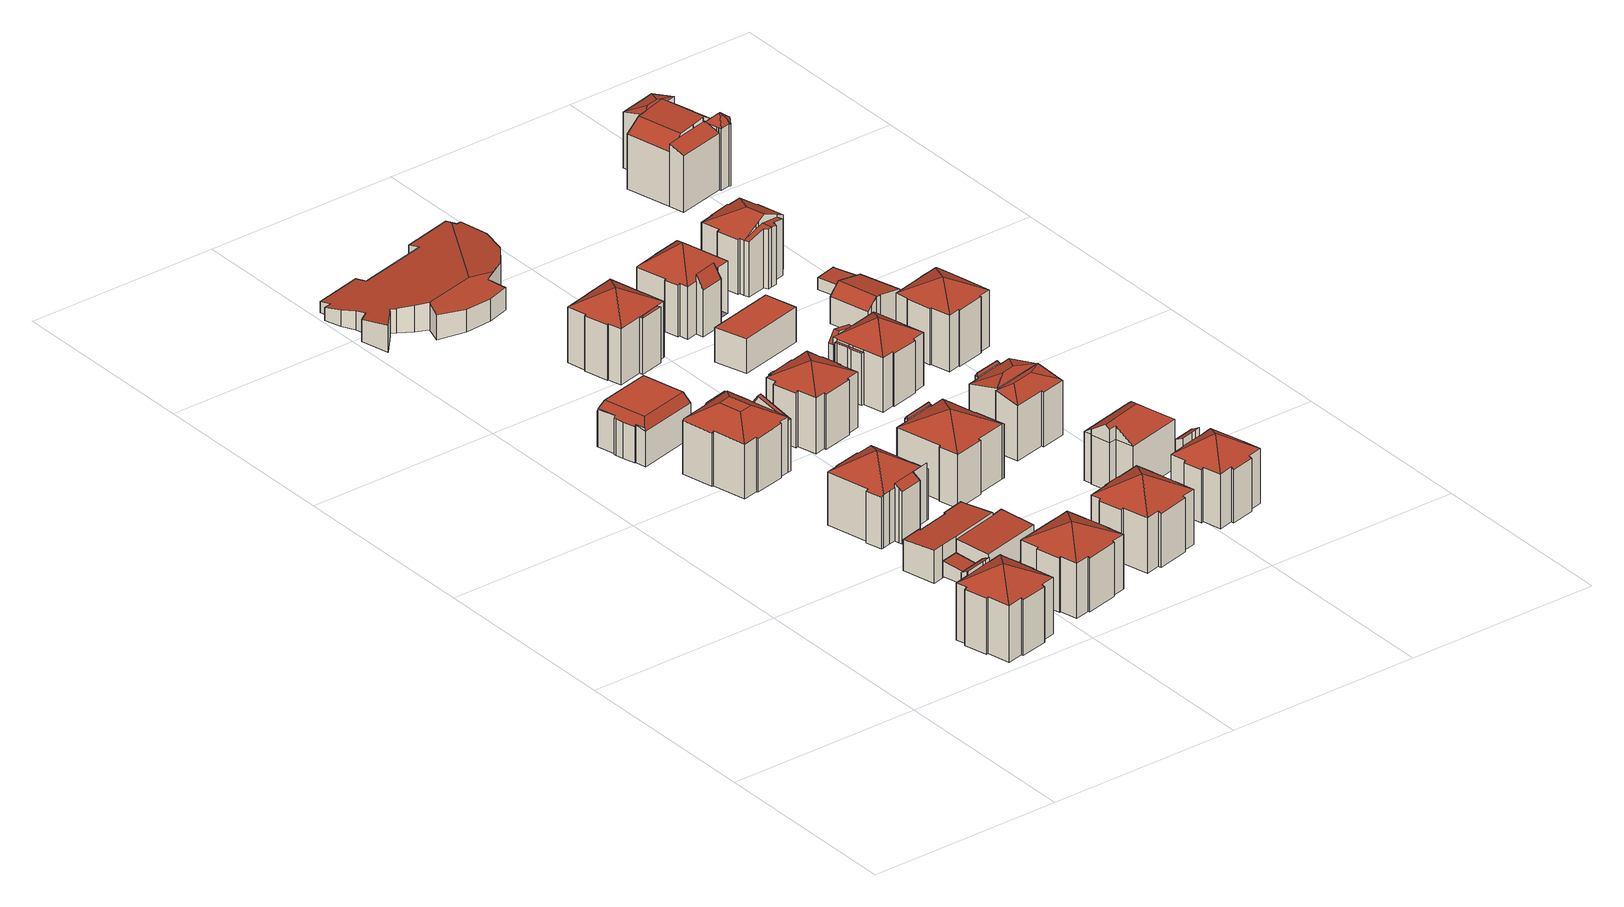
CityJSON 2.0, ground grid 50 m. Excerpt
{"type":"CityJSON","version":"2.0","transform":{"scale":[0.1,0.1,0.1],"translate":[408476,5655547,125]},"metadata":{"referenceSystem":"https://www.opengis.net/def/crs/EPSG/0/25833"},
"CityObjects":{
"building1":{"type":"Building","attributes":{"Gemeindeschluessel":14612000,"Geometrietyp2DReferenz":"3000","function":"31001_9998","roofType":"9999"},"children":["building1-1","building1-2"]},
"building1-1":{"type":"BuildingPart","attributes":{"Dachtyp_tdc":"tdcPolyFlatRoof","Dachneigung":28.83,"QualitaetDacherkennung":37,"Geometrietyp2DReferenz":"3000","measuredHeight":15.73,"roofType":"2100"},"parents":["building1"],"geometry":[{"type":"MultiSurface","lod":"2","boundaries":[[[0,1,2,3,4]],[[1,5,6,2]],[[5,7,8,6]],[[7,9,10,8]],[[9,11,12,13,10]],[[11,9,7,5,1,0]],[[3,2,6,8,10,13]]],"semantics":{"surfaces":[{"type":"WallSurface"},{"type":"RoofSurface"},{"type":"GroundSurface"}],"values":[0,0,0,0,0,1,2]}}]},
"building1-2":{"type":"BuildingPart","attributes":{"Dachtyp_tdc":"tdcTentRoof","Dachneigung":27.62,"QualitaetDacherkennung":57,"Geometrietyp2DReferenz":"3000","measuredHeight":18.68,"roofType":"3500"},"parents":["building1"],"geometry":[{"type":"MultiSurface","lod":"2","boundaries":[[[14,15,16,17]],[[15,18,19,16]],[[18,20,2,19]],[[20,4,3,2]],[[12,21,22,13]],[[21,23,24,22]],[[23,25,26,24]],[[25,27,28,26]],[[27,29,30,28]],[[29,31,32,30]],[[31,33,34,32]],[[33,35,36,34]],[[35,37,38,36]],[[37,39,40,38]],[[39,41,42,40]],[[41,43,44,42]],[[43,45,46,44]],[[45,47,48,46]],[[47,49,50,48]],[[49,51,52,50]],[[51,53,54,52]],[[53,55,56,54]],[[55,14,17,56]],[[31,29,27,25,23,21,12,4,20,18,57]],[[41,39,37,35,33,31,57]],[[51,49,47,45,43,41,57]],[[18,15,14,55,53,51,57]],[[17,16,19,2,3,13,22,24,26,28,30,32,34,36,38,40,42,44,46,48,50,52,54,56]]],"semantics":{"surfaces":[{"type":"WallSurface"},{"type":"RoofSurface"},{"type":"GroundSurface"}],"values":[0,0,0,0,0,0,0,0,0,0,0,0,0,0,0,0,0,0,0,0,0,0,0,1,1,1,1,2]}}]},
"building2":{"type":"Building","attributes":{"Dachtyp_tdc":"tdcPolyFlatRoof","Gemeindeschluessel":14612000,"Dachneigung":6.38,"QualitaetDacherkennung":54,"Geometrietyp2DReferenz":"3000","measuredHeight":4.04,"function":"31001_9998","roofType":"2100"},"geometry":[{"type":"Solid","lod":"2","boundaries":[[[[58,59,60,61]],[[59,62,63,60]],[[62,64,65,63]],[[64,66,67,65]],[[66,58,61,67]],[[66,64,62,59,58]],[[61,60,63,65,67]]]],"semantics":{"surfaces":[{"type":"WallSurface"},{"type":"RoofSurface"},{"type":"GroundSurface"}],"values":[[0,0,0,0,0,1,2]]}}]},
"building3":{"type":"Building","attributes":{"Dachtyp_tdc":"tdcPolyFlatRoof","Gemeindeschluessel":14612000,"Dachneigung":3.67,"QualitaetDacherkennung":71,"Geometrietyp2DReferenz":"3000","measuredHeight":8.55,"function":"31001_9998","roofType":"2100"},"geometry":[{"type":"Solid","lod":"2","boundaries":[[[[68,69,70,71]],[[69,72,73,70]],[[72,74,75,73]],[[74,76,77,75]],[[76,78,79,77]],[[78,80,81,79]],[[80,82,83,81]],[[82,84,85,83]],[[84,86,87,85]],[[86,88,89,87]],[[88,68,71,89]],[[88,86,84,82,80,78,76,74,72,69,68]],[[71,70,73,75,77,79,81,83,85,87,89]]]],"semantics":{"surfaces":[{"type":"WallSurface"},{"type":"RoofSurface"},{"type":"GroundSurface"}],"values":[[0,0,0,0,0,0,0,0,0,0,0,1,2]]}}]},
"building4":{"type":"Building","attributes":{"Dachtyp_tdc":"tdcFreeFormRoof","Gemeindeschluessel":14612000,"Dachneigung":0.025,"QualitaetDacherkennung":85,"Geometrietyp2DReferenz":"3000","measuredHeight":11.89,"function":"31001_9998","roofType":"5000"},"geometry":[{"type":"Solid","lod":"2","boundaries":[[[[90,91,92,93]],[[94,95,96]],[[97,98,99]],[[100,101,102,103,104,105,106,107,108,109,110]],[[111,98,106,105]],[[98,97,107,106]],[[97,112,108,107]],[[112,113,109,108]],[[113,114,110,109]],[[114,115,100,110]],[[91,111,116,92]],[[111,91,90,99,98]],[[113,112,97,99,90,93,96,95,115,114]],[[93,92,116,117,94,96]],[[115,95,101,100]],[[95,94,102,101]],[[94,117,103,102]],[[117,116,104,103]],[[116,111,105,104]]]],"semantics":{"surfaces":[{"type":"RoofSurface"},{"type":"WallSurface"},{"type":"GroundSurface"}],"values":[[0,1,1,2,1,1,1,1,1,1,0,0,0,0,1,1,1,1,1]]}}]},
"building5":{"type":"Building","attributes":{"Dachtyp_tdc":"tdcTentRoof","Gemeindeschluessel":14612000,"Dachneigung":27.23,"QualitaetDacherkennung":62,"Geometrietyp2DReferenz":"3000","measuredHeight":18.1,"function":"31001_9998","roofType":"3500"},"geometry":[{"type":"Solid","lod":"2","boundaries":[[[[118,119,120,121]],[[119,122,123,120]],[[122,124,125,123]],[[124,126,127,125]],[[126,128,129,127]],[[128,130,131,129]],[[130,132,133,131]],[[132,134,135,133]],[[134,136,137,135]],[[136,138,139,137]],[[138,140,141,139]],[[140,142,143,141]],[[142,144,145,143]],[[144,146,147,145]],[[146,148,149,147]],[[148,150,151,149]],[[150,152,153,151]],[[152,154,155,153]],[[154,118,121,155]],[[130,128,126,124,122,119,156]],[[140,138,136,134,132,130,156]],[[150,148,146,144,142,140,156]],[[119,118,154,152,150,156]],[[121,120,123,125,127,129,131,133,135,137,139,141,143,145,147,149,151,153,155]]]],"semantics":{"surfaces":[{"type":"WallSurface"},{"type":"RoofSurface"},{"type":"GroundSurface"}],"values":[[0,0,0,0,0,0,0,0,0,0,0,0,0,0,0,0,0,0,0,1,1,1,1,2]]}}]},
"building6":{"type":"Building","attributes":{"Gemeindeschluessel":14612000,"Geometrietyp2DReferenz":"3000","function":"31001_9998","roofType":"9999"},"children":["building6-1","building6-2"]},
"building6-1":{"type":"BuildingPart","attributes":{"Dachtyp_tdc":"tdcPolyFlatRoof","Dachneigung":33.89,"QualitaetDacherkennung":26,"Geometrietyp2DReferenz":"3000","measuredHeight":14.76,"roofType":"2100"},"parents":["building6"],"geometry":[{"type":"MultiSurface","lod":"2","boundaries":[[[157,158,159]],[[157,160,161,158]],[[160,162,163,161]],[[162,164,165,163]],[[164,166,167,165]],[[166,168,169,170,167]],[[168,166,164,162,160,157]],[[158,161,163,165,167,170]]],"semantics":{"surfaces":[{"type":"WallSurface"},{"type":"RoofSurface"},{"type":"GroundSurface"}],"values":[0,0,0,0,0,0,1,2]}}]},
"building6-2":{"type":"BuildingPart","attributes":{"Dachtyp_tdc":"tdcTentRoof","Dachneigung":33.03,"QualitaetDacherkennung":63,"Geometrietyp2DReferenz":"3000","measuredHeight":18.59,"roofType":"3500"},"parents":["building6"],"geometry":[{"type":"MultiSurface","lod":"2","boundaries":[[[171,172,173,174,175,176]],[[177,178,179,180,181,171,176]],[[182,183,184,185,186,187,158,170,188,189,190,191,192,193,194,195]],[[179,178,183,182]],[[178,177,184,183]],[[177,196,185,184]],[[196,197,186,185]],[[197,198,187,186]],[[198,159,158,187]],[[169,199,170]],[[199,200,188,170]],[[200,175,189,188]],[[175,174,190,189]],[[174,173,191,190]],[[173,172,192,191]],[[172,171,193,192]],[[171,181,194,193]],[[181,180,195,194]],[[180,179,182,195]],[[159,198,197,196,177,176]],[[175,200,199,169,159,176]]],"semantics":{"surfaces":[{"type":"RoofSurface"},{"type":"GroundSurface"},{"type":"WallSurface"}],"values":[0,0,1,2,2,2,2,2,2,2,2,2,2,2,2,2,2,2,2,0,0]}}]},
"building7":{"type":"Building","attributes":{"Gemeindeschluessel":14612000,"Geometrietyp2DReferenz":"3000","function":"31001_9998","roofType":"9999"},"children":["building7-1","building7-2","building7-3"]},
"building7-1":{"type":"BuildingPart","attributes":{"Dachtyp_tdc":"tdcFreeFormRoof","Dachneigung":72.64,"QualitaetDacherkennung":22,"Geometrietyp2DReferenz":"3000","measuredHeight":14.33,"roofType":"5000"},"parents":["building7"],"geometry":[{"type":"MultiSurface","lod":"2","boundaries":[[[201,202,203,204]],[[202,205,206,203]],[[205,207,208,206]],[[207,209,210,208]],[[209,211,212,210]],[[213,201,204,214]],[[215,211,209]],[[216,215,209,207,205,202,201]],[[216,201,213]],[[215,216,213,211]],[[204,203,206,208,210,212,214]]],"semantics":{"surfaces":[{"type":"WallSurface"},{"type":"RoofSurface"},{"type":"GroundSurface"}],"values":[0,0,0,0,0,0,1,1,1,1,2]}}]},
"building7-2":{"type":"BuildingPart","attributes":{"Dachtyp_tdc":"tdcCutTentRoof","Dachneigung":34.86,"QualitaetDacherkennung":60,"Geometrietyp2DReferenz":"3000","measuredHeight":17.7,"roofType":"9999"},"parents":["building7"],"geometry":[{"type":"MultiSurface","lod":"2","boundaries":[[[217,218,219,220,221,222,223]],[[224,225,226,227,228,217,223,229]],[[230,231,232,233,224,229,234]],[[221,235,230,234,222]],[[234,229,223,222]],[[236,237,238,239,240,241,242,243,244,245,246,214,212]],[[217,228,238,237,247]],[[228,227,239,238]],[[227,226,240,239]],[[226,225,241,240]],[[225,224,242,241]],[[224,233,243,242]],[[233,232,244,243]],[[232,231,245,244]],[[231,230,246,245]],[[230,235,213,214,246]],[[221,220,248,236,212,211]]],"semantics":{"surfaces":[{"type":"RoofSurface"},{"type":"GroundSurface"},{"type":"WallSurface"}],"values":[0,0,0,0,0,1,2,2,2,2,2,2,2,2,2,2,2]}}]},
"building7-3":{"type":"BuildingPart","attributes":{"Dachtyp_tdc":"tdcGableRoof","Dachneigung":20.6,"QualitaetDacherkennung":12,"Geometrietyp2DReferenz":"3000","measuredHeight":16.4,"roofType":"3100"},"parents":["building7"],"geometry":[{"type":"MultiSurface","lod":"2","boundaries":[[[248,249,250,236]],[[249,251,252,250]],[[251,247,237,252]],[[251,249,253]],[[249,248,219,254,253]],[[247,251,253,254,218]],[[236,250,252,237]]],"semantics":{"surfaces":[{"type":"WallSurface"},{"type":"RoofSurface"},{"type":"GroundSurface"}],"values":[0,0,0,0,1,1,2]}}]},
"building8":{"type":"Building","attributes":{"Dachtyp_tdc":"tdcPolyFlatRoof","Gemeindeschluessel":14612000,"Dachneigung":3.41,"QualitaetDacherkennung":75,"Geometrietyp2DReferenz":"3000","measuredHeight":7.52,"function":"31001_9998","roofType":"2100"},"geometry":[{"type":"Solid","lod":"2","boundaries":[[[[255,256,63,65]],[[256,257,258,63]],[[257,259,260,258]],[[259,261,262,260]],[[261,255,65,262]],[[261,259,257,256,255]],[[65,63,258,260,262]]]],"semantics":{"surfaces":[{"type":"WallSurface"},{"type":"RoofSurface"},{"type":"GroundSurface"}],"values":[[0,0,0,0,0,1,2]]}}]},
"building9":{"type":"Building","attributes":{"Dachtyp_tdc":"tdcPolyFlatRoof","Gemeindeschluessel":14612000,"Dachneigung":2.6,"QualitaetDacherkennung":62,"Geometrietyp2DReferenz":"3000","measuredHeight":2.69,"function":"31001_9998","roofType":"2100"},"geometry":[{"type":"Solid","lod":"2","boundaries":[[[[263,264,265,266]],[[264,267,268,265]],[[267,269,270,268]],[[269,271,272,270]],[[271,273,274,272]],[[273,275,276,274]],[[275,263,266,276]],[[275,273,271,269,267,264,263]],[[266,265,268,270,272,274,276]]]],"semantics":{"surfaces":[{"type":"WallSurface"},{"type":"RoofSurface"},{"type":"GroundSurface"}],"values":[[0,0,0,0,0,0,0,1,2]]}}]},
"building10":{"type":"Building","attributes":{"Dachtyp_tdc":"tdcFreeFormRoof","Gemeindeschluessel":14612000,"Dachneigung":10.34,"QualitaetDacherkennung":23,"Geometrietyp2DReferenz":"3000","measuredHeight":7.17,"function":"31001_9998","roofType":"5000"},"geometry":[{"type":"Solid","lod":"2","boundaries":[[[[277,278,279,280]],[[278,281,282,279]],[[281,283,284,282]],[[283,285,286,284]],[[285,287,288,286]],[[287,289,290,288]],[[289,291,292,290]],[[291,293,294,292]],[[293,295,296,294]],[[295,297,298,296]],[[297,299,300,298]],[[299,301,302,300]],[[301,303,304,302]],[[303,305,306,304]],[[305,307,308,306]],[[307,309,310,308]],[[309,311,310]],[[311,312,313,310]],[[312,314,315,313]],[[314,316,317,315]],[[316,318,319,317]],[[318,320,321,319]],[[320,322,323,321]],[[322,324,325,323]],[[324,326,327,325]],[[326,328,329,327]],[[328,330,331,329]],[[330,332,333,331]],[[332,334,335,333]],[[334,277,280,335]],[[289,287,285,336,337,338,293,291]],[[324,322,320,318,316,314,312,311,309,307,305,339,337,336,283,281,278,277,334,332,330,328,326]],[[337,339,303,301,299,297,295,338]],[[285,283,336]],[[305,303,339]],[[295,293,338]],[[280,279,282,284,286,288,290,292,294,296,298,300,302,304,306,308,310,313,315,317,319,321,323,325,327,329,331,333,335]]]],"semantics":{"surfaces":[{"type":"WallSurface"},{"type":"RoofSurface"},{"type":"GroundSurface"}],"values":[[0,0,0,0,0,0,0,0,0,0,0,0,0,0,0,0,0,0,0,0,0,0,0,0,0,0,0,0,0,0,1,1,1,0,0,0,2]]}}]},
"building11":{"type":"Building","attributes":{"Dachtyp_tdc":"tdcTentRoof","Gemeindeschluessel":14612000,"Dachneigung":27.89,"QualitaetDacherkennung":58,"Geometrietyp2DReferenz":"3000","measuredHeight":18.05,"function":"31001_9998","roofType":"3500"},"geometry":[{"type":"Solid","lod":"2","boundaries":[[[[340,341,342,343]],[[341,344,345,342]],[[344,346,347,345]],[[346,348,349,347]],[[348,350,351,349]],[[350,352,353,351]],[[352,354,355,353]],[[354,356,357,355]],[[356,358,359,357]],[[358,360,361,359]],[[360,362,363,361]],[[362,364,365,363]],[[364,366,367,365]],[[366,368,369,367]],[[368,370,371,369]],[[370,372,373,371]],[[372,374,375,373]],[[374,376,377,375]],[[376,378,379,377]],[[378,380,381,379]],[[380,382,383,381]],[[382,384,385,383]],[[384,386,387,385]],[[386,340,343,387]],[[362,360,358,356,354,352,388]],[[372,370,368,366,364,362,388]],[[382,380,378,376,374,372,388]],[[352,350,348,346,344,341,340,386,384,382,388]],[[343,342,345,347,349,351,353,355,357,359,361,363,365,367,369,371,373,375,377,379,381,383,385,387]]]],"semantics":{"surfaces":[{"type":"WallSurface"},{"type":"RoofSurface"},{"type":"GroundSurface"}],"values":[[0,0,0,0,0,0,0,0,0,0,0,0,0,0,0,0,0,0,0,0,0,0,0,0,1,1,1,1,2]]}}]},
"building12":{"type":"Building","attributes":{"Gemeindeschluessel":14612000,"Geometrietyp2DReferenz":"3000","function":"31001_9998","roofType":"9999"},"children":["building12-1","building12-2"]},
"building12-1":{"type":"BuildingPart","attributes":{"Dachtyp_tdc":"tdcFreeFormRoof","Dachneigung":33.18,"QualitaetDacherkennung":27,"Geometrietyp2DReferenz":"3000","measuredHeight":14.61,"roofType":"5000"},"parents":["building12"],"geometry":[{"type":"MultiSurface","lod":"2","boundaries":[[[389,390,391,392]],[[390,393,394,391]],[[393,395,396,394]],[[397,395,393]],[[398,397,393,390]],[[398,390,389]],[[397,398,389,395]],[[391,394,396,392]]],"semantics":{"surfaces":[{"type":"WallSurface"},{"type":"RoofSurface"},{"type":"GroundSurface"}],"values":[0,0,0,1,1,1,1,2]}}]},
"building12-2":{"type":"BuildingPart","attributes":{"Dachtyp_tdc":"tdcTentRoof","Dachneigung":29.7,"QualitaetDacherkennung":69,"Geometrietyp2DReferenz":"3000","measuredHeight":18.61,"roofType":"3500"},"parents":["building12"],"geometry":[{"type":"MultiSurface","lod":"2","boundaries":[[[395,399,400,396]],[[399,401,402,400]],[[401,403,404,402]],[[403,405,406,404]],[[405,407,408,406]],[[407,409,410,408]],[[409,411,412,410]],[[411,413,414,412]],[[413,415,416,414]],[[415,417,418,416]],[[417,419,420,418]],[[419,421,422,420]],[[421,423,424,422]],[[423,425,426,424]],[[425,427,392,426]],[[427,389,392]],[[409,407,405,403,401,399,428]],[[417,415,413,411,409,428]],[[425,423,421,419,417,428]],[[399,395,427,425,428]],[[396,400,402,404,406,408,410,412,414,416,418,420,422,424,426,392]]],"semantics":{"surfaces":[{"type":"WallSurface"},{"type":"RoofSurface"},{"type":"GroundSurface"}],"values":[0,0,0,0,0,0,0,0,0,0,0,0,0,0,0,0,1,1,1,1,2]}}]},
"building13":{"type":"Building","attributes":{"Gemeindeschluessel":14612000,"Geometrietyp2DReferenz":"3000","function":"31001_9998","roofType":"9999"},"children":["building13-1","building13-2"]},
"building13-1":{"type":"BuildingPart","attributes":{"Dachtyp_tdc":"tdcTentRoof","Dachneigung":29.15,"QualitaetDacherkennung":46,"Geometrietyp2DReferenz":"3000","measuredHeight":18.45,"roofType":"3500"},"parents":["building13"],"geometry":[{"type":"MultiSurface","lod":"2","boundaries":[[[429,430,431,432]],[[433,434,435,436]],[[434,437,438,435]],[[437,439,440,438]],[[439,441,442,440]],[[441,443,444,442]],[[443,445,446,444]],[[445,447,448,446]],[[447,449,450,448]],[[449,451,452,450]],[[451,453,454,452]],[[453,455,456,454]],[[455,457,458,456]],[[457,429,432,458]],[[437,434,433,459,430,429,460]],[[445,443,441,439,437,460]],[[453,451,449,447,445,460]],[[429,457,455,453,460]],[[432,431,461,436,435,438,440,442,444,446,448,450,452,454,456,458]]],"semantics":{"surfaces":[{"type":"WallSurface"},{"type":"RoofSurface"},{"type":"GroundSurface"}],"values":[0,0,0,0,0,0,0,0,0,0,0,0,0,0,1,1,1,1,2]}}]},
"building13-2":{"type":"BuildingPart","attributes":{"Dachtyp_tdc":"tdcFreeFormRoof","Dachneigung":63.32,"QualitaetDacherkennung":6,"Geometrietyp2DReferenz":"3000","measuredHeight":15.11,"roofType":"5000"},"parents":["building13"],"geometry":[{"type":"MultiSurface","lod":"2","boundaries":[[[462,463,464,465]],[[463,466,436,464]],[[466,467,459,461,436]],[[468,469,431,430]],[[469,462,465,431]],[[467,466,463,470]],[[463,462,471,470]],[[462,469,471]],[[469,468,467,470,471]],[[465,464,436,461,431]]],"semantics":{"surfaces":[{"type":"WallSurface"},{"type":"RoofSurface"},{"type":"GroundSurface"}],"values":[0,0,0,0,0,1,1,1,1,2]}}]},
"building14":{"type":"Building","attributes":{"Dachtyp_tdc":"tdcTentRoof","Gemeindeschluessel":14612000,"Dachneigung":30.28,"QualitaetDacherkennung":48,"Geometrietyp2DReferenz":"3000","measuredHeight":18.81,"function":"31001_9998","roofType":"3500"},"geometry":[{"type":"Solid","lod":"2","boundaries":[[[[472,473,474,475]],[[473,476,477,474]],[[476,478,479,477]],[[480,481,482,483,484,485,486]],[[476,473,472,487,488,480,486]],[[475,474,477,479,489,490,491,492,493,494,495,496,497,498,499,500,501,502,503,504]],[[478,505,489,479]],[[505,506,490,489]],[[506,507,491,490]],[[507,508,492,491]],[[508,509,493,492]],[[509,510,494,493]],[[510,511,495,494]],[[511,512,496,495]],[[512,485,497,496]],[[485,484,498,497]],[[484,483,499,498]],[[483,482,500,499]],[[482,481,501,500]],[[481,480,502,501]],[[480,488,503,502]],[[488,487,504,503]],[[487,472,475,504]],[[508,507,506,505,478,476,486]],[[485,512,511,510,509,508,486]]]],"semantics":{"surfaces":[{"type":"WallSurface"},{"type":"RoofSurface"},{"type":"GroundSurface"}],"values":[[0,0,0,1,1,2,0,0,0,0,0,0,0,0,0,0,0,0,0,0,0,0,0,1,1]]}}]},
"building15":{"type":"Building","attributes":{"Dachtyp_tdc":"tdcPolyFlatRoof","Gemeindeschluessel":14612000,"Dachneigung":0,"QualitaetDacherkennung":73,"Geometrietyp2DReferenz":"3000","measuredHeight":8.92,"function":"31001_9998","roofType":"1000"},"geometry":[{"type":"Solid","lod":"2","boundaries":[[[[513,514,515,516]],[[514,517,518,515]],[[517,519,520,518]],[[519,513,516,520]],[[519,517,514,513]],[[516,515,518,520]]]],"semantics":{"surfaces":[{"type":"WallSurface"},{"type":"RoofSurface"},{"type":"GroundSurface"}],"values":[[0,0,0,0,1,2]]}}]},
"building16":{"type":"Building","attributes":{"Gemeindeschluessel":14612000,"Geometrietyp2DReferenz":"3000","function":"31001_9998","roofType":"9999"},"children":["building16-1","building16-2","building16-3"]},
"building16-1":{"type":"BuildingPart","attributes":{"Dachtyp_tdc":"tdcGableRoof","Dachneigung":13.14,"QualitaetDacherkennung":20,"Geometrietyp2DReferenz":"3000","measuredHeight":14.68,"roofType":"3100"},"parents":["building16"],"geometry":[{"type":"MultiSurface","lod":"2","boundaries":[[[521,522,523,524]],[[522,525,526,523]],[[525,527,528,526]],[[529,530,531,532,533]],[[531,530,522,521,534]],[[522,530,529,525]],[[525,529,533,527]],[[528,524,523,526]]],"semantics":{"surfaces":[{"type":"WallSurface"},{"type":"RoofSurface"},{"type":"GroundSurface"}],"values":[0,0,0,1,1,0,0,2]}}]},
"building16-2":{"type":"BuildingPart","attributes":{"Dachtyp_tdc":"tdcTentRoof","Dachneigung":32.82,"QualitaetDacherkennung":53,"Geometrietyp2DReferenz":"3000","measuredHeight":18.45,"roofType":"3500"},"parents":["building16"],"geometry":[{"type":"MultiSurface","lod":"2","boundaries":[[[535,536,537,538]],[[536,539,540,537]],[[539,541,542,540]],[[541,543,544,542]],[[543,545,546,544]],[[545,547,548,546]],[[547,549,550,548]],[[549,551,552,550]],[[551,553,554,552]],[[553,555,556,554]],[[555,557,556]],[[558,559,560,561]],[[559,562,524,560]],[[562,563,521,524]],[[564,535,538,528,527,533]],[[543,541,539,536,535,565]],[[553,551,549,547,545,543,565]],[[562,559,558,555,553,565]],[[535,564,532,534,563,562,565]],[[538,537,540,542,544,546,548,550,552,554,556,560,524,528]]],"semantics":{"surfaces":[{"type":"WallSurface"},{"type":"RoofSurface"},{"type":"GroundSurface"}],"values":[0,0,0,0,0,0,0,0,0,0,0,0,0,0,0,1,1,1,1,2]}}]},
"building16-3":{"type":"BuildingPart","attributes":{"Dachtyp_tdc":"tdcPolyFlatRoof","Dachneigung":0,"QualitaetDacherkennung":0,"Geometrietyp2DReferenz":"3000","measuredHeight":13.35,"roofType":"9999"},"parents":["building16"],"geometry":[{"type":"MultiSurface","lod":"2","boundaries":[[[566,567,568,569,570,557,561]],[[557,570,571,556]],[[570,569,572,571]],[[569,568,573,572]],[[568,567,574,573]],[[567,566,575,574]],[[566,561,560,575]],[[560,556,571,572,573,574,575]],[[556,560,561,557]]],"semantics":{"surfaces":[{"type":"RoofSurface"},{"type":"WallSurface"},{"type":"GroundSurface"},{"type":"ClosureSurface","isClosure":"1","QuelleClosure":"LoD1Solid"}],"values":[0,1,1,1,1,1,1,2,3]}}]},
"building17":{"type":"Building","attributes":{"Gemeindeschluessel":14612000,"Geometrietyp2DReferenz":"3000","function":"31001_9998","roofType":"9999"},"children":["building17-1","building17-2"]},
"building17-1":{"type":"BuildingPart","attributes":{"Dachtyp_tdc":"tdcTentRoof","Dachneigung":37.91,"QualitaetDacherkennung":56,"Geometrietyp2DReferenz":"3000","measuredHeight":18.98,"roofType":"3500"},"parents":["building17"],"geometry":[{"type":"MultiSurface","lod":"2","boundaries":[[[576,577,578,579]],[[577,580,581,578]],[[582,583,584,585]],[[583,586,587,584]],[[586,588,589,587]],[[588,590,591,589]],[[590,592,593,591]],[[592,594,595,593]],[[594,596,597,595]],[[596,598,599,597]],[[598,600,601,599]],[[600,602,603,601]],[[602,604,605,603]],[[604,606,607,605]],[[606,608,609,607]],[[608,576,579,609]],[[583,582,610,580,611]],[[596,594,592,590,588,586,583,611]],[[604,602,600,598,596,611]],[[580,577,576,608,606,604,611]],[[579,578,581,612,585,584,587,589,591,593,595,597,599,601,603,605,607,609]]],"semantics":{"surfaces":[{"type":"WallSurface"},{"type":"RoofSurface"},{"type":"GroundSurface"}],"values":[0,0,0,0,0,0,0,0,0,0,0,0,0,0,0,0,1,1,1,1,2]}}]},
"building17-2":{"type":"BuildingPart","attributes":{"Dachtyp_tdc":"tdcPolyFlatRoof","Dachneigung":59.5,"QualitaetDacherkennung":37,"Geometrietyp2DReferenz":"3000","measuredHeight":15.32,"roofType":"2100"},"parents":["building17"],"geometry":[{"type":"MultiSurface","lod":"2","boundaries":[[[613,612,610]],[[613,614,615,612]],[[614,616,617,615]],[[616,618,582,585,617]],[[618,616,614,613]],[[612,615,617,585]]],"semantics":{"surfaces":[{"type":"WallSurface"},{"type":"RoofSurface"},{"type":"GroundSurface"}],"values":[0,0,0,0,1,2]}}]},
"building18":{"type":"Building","attributes":{"Gemeindeschluessel":14612000,"Geometrietyp2DReferenz":"3000","function":"31001_9998","roofType":"9999"},"children":["building18-1","building18-2"]},
"building18-1":{"type":"BuildingPart","attributes":{"Dachtyp_tdc":"tdcTentRoof","Dachneigung":33.62,"QualitaetDacherkennung":58,"Geometrietyp2DReferenz":"3000","measuredHeight":18.6,"roofType":"3500"},"parents":["building18"],"geometry":[{"type":"MultiSurface","lod":"2","boundaries":[[[619,620,621,622]],[[620,623,624,621]],[[623,625,626,624]],[[625,627,628,626]],[[627,629,630,628]],[[629,631,632,630]],[[631,633,634,632]],[[633,635,636,634]],[[637,638,639,640]],[[638,641,642,639]],[[641,643,644,642]],[[643,645,646,644]],[[645,647,648,646]],[[647,649,650,648]],[[649,651,652,650]],[[651,653,654,652]],[[653,655,656,654]],[[655,657,658,656]],[[657,659,660,658]],[[637,635,633,631,629,627,661]],[[647,645,643,641,638,637,661]],[[657,655,653,651,649,647,661]],[[627,625,623,620,619,662,659,657,661]],[[622,621,624,626,628,630,632,634,636,640,639,642,644,646,648,650,652,654,656,658,660]],[[635,637,640,636]]],"semantics":{"surfaces":[{"type":"WallSurface"},{"type":"RoofSurface"},{"type":"GroundSurface"}],"values":[0,0,0,0,0,0,0,0,0,0,0,0,0,0,0,0,0,0,0,1,1,1,1,2,0]}}]},
"building18-2":{"type":"BuildingPart","attributes":{"Dachtyp_tdc":"tdcPolyFlatRoof","Dachneigung":27.56,"QualitaetDacherkennung":41,"Geometrietyp2DReferenz":"3000","measuredHeight":16.14,"roofType":"2100"},"parents":["building18"],"geometry":[{"type":"MultiSurface","lod":"2","boundaries":[[[663,664,665,660,659]],[[664,666,667,665]],[[666,668,669,667]],[[668,670,619,622,669]],[[670,668,666,664,663]],[[660,665,667,669,622]]],"semantics":{"surfaces":[{"type":"WallSurface"},{"type":"RoofSurface"},{"type":"GroundSurface"}],"values":[0,0,0,0,1,2]}}]},
"building19":{"type":"Building","attributes":{"Gemeindeschluessel":14612000,"Geometrietyp2DReferenz":"3000","function":"31001_9998","roofType":"9999"},"children":["building19-1","building19-2","building19-3"]},
"building19-1":{"type":"BuildingPart","attributes":{"Dachtyp_tdc":"tdcHipRoof","Dachneigung":24.64,"QualitaetDacherkennung":29,"Geometrietyp2DReferenz":"3000","measuredHeight":16.61,"roofType":"3200"},"parents":["building19"],"geometry":[{"type":"MultiSurface","lod":"2","boundaries":[[[671,672,673,674]],[[672,675,676,677,673]],[[678,679,680,681,682]],[[679,683,684,680]],[[683,685,686,684]],[[675,672,687]],[[679,678,688]],[[672,671,685,683,679,688,687]],[[678,675,687,688]],[[674,673,677,681,680,684,686]]],"semantics":{"surfaces":[{"type":"WallSurface"},{"type":"RoofSurface"},{"type":"GroundSurface"}],"values":[0,0,0,0,0,1,1,1,1,2]}}]},
"building19-2":{"type":"BuildingPart","attributes":{"Dachtyp_tdc":"tdcFreeFormRoof","Dachneigung":58.03,"QualitaetDacherkennung":9,"Geometrietyp2DReferenz":"3000","measuredHeight":15.37,"roofType":"5000"},"parents":["building19"],"geometry":[{"type":"MultiSurface","lod":"2","boundaries":[[[689,690,691,692]],[[690,693,674,691]],[[693,671,674]],[[694,689,692,686,685]],[[695,693,690]],[[696,695,690,689]],[[696,689,694]],[[695,696,694,693]],[[692,691,674,686]]],"semantics":{"surfaces":[{"type":"WallSurface"},{"type":"RoofSurface"},{"type":"GroundSurface"}],"values":[0,0,0,0,1,1,1,1,2]}}]},
"building19-3":{"type":"BuildingPart","attributes":{"Dachtyp_tdc":"tdcHipRoof","Dachneigung":24.84,"QualitaetDacherkennung":41,"Geometrietyp2DReferenz":"3000","measuredHeight":16.22,"roofType":"3200"},"parents":["building19"],"geometry":[{"type":"MultiSurface","lod":"2","boundaries":[[[697,698,699,700]],[[698,701,702,699]],[[701,703,704,702]],[[703,705,706,704]],[[705,707,708,706]],[[707,682,681,708]],[[709,697,700,710]],[[707,705,711]],[[697,709,712]],[[705,703,701,698,697,712,711]],[[709,676,682,707,711,712]],[[700,699,702,704,706,708,681,677,710]]],"semantics":{"surfaces":[{"type":"WallSurface"},{"type":"RoofSurface"},{"type":"GroundSurface"}],"values":[0,0,0,0,0,0,0,1,1,1,1,2]}}]},
"building20":{"type":"Building","attributes":{"Dachtyp_tdc":"tdcFreeFormRoof","Gemeindeschluessel":14612000,"Dachneigung":34.77,"QualitaetDacherkennung":40,"Geometrietyp2DReferenz":"3000","measuredHeight":16.81,"function":"31001_9998","roofType":"5000"},"geometry":[{"type":"Solid","lod":"2","boundaries":[[[[713,714,715,716]],[[714,717,718,715]],[[717,719,720,718]],[[719,721,722,720]],[[721,723,724,722]],[[723,725,726,724]],[[725,727,728,726]],[[727,729,730,728]],[[729,731,732,730]],[[731,733,734,732]],[[733,735,736,734]],[[735,713,716,736]],[[713,737,738,739,740,714]],[[731,729,727,741,742,743,740,739]],[[743,744,745,717,714,740]],[[717,745,719]],[[719,745,744,721]],[[721,744,743,742,723]],[[723,742,741,725]],[[725,741,727]],[[731,739,738,733]],[[733,738,737,735]],[[735,737,713]],[[716,715,718,720,722,724,726,728,730,732,734,736]]]],"semantics":{"surfaces":[{"type":"WallSurface"},{"type":"RoofSurface"},{"type":"GroundSurface"}],"values":[[0,0,0,0,0,0,0,0,0,0,0,0,1,1,1,0,0,0,0,0,0,0,0,2]]}}]},
"building21":{"type":"Building","attributes":{"Dachtyp_tdc":"tdcFreeFormRoof","Gemeindeschluessel":14612000,"Dachneigung":13.61,"QualitaetDacherkennung":16,"Geometrietyp2DReferenz":"3000","measuredHeight":9.44,"function":"31001_9998","roofType":"5000"},"geometry":[{"type":"Solid","lod":"2","boundaries":[[[[746,747,748,749]],[[747,750,751,748]],[[750,752,753,751]],[[752,754,755,753]],[[754,756,757,755]],[[756,758,759,757]],[[758,760,761,759]],[[760,762,763,761]],[[762,746,749,763]],[[758,756,754,752,750,747,764,765]],[[760,765,764,746,762]],[[760,758,765]],[[747,746,764]],[[749,748,751,753,755,757,759,761,763]]]],"semantics":{"surfaces":[{"type":"WallSurface"},{"type":"RoofSurface"},{"type":"GroundSurface"}],"values":[[0,0,0,0,0,0,0,0,0,1,1,0,0,2]]}}]},
"building22":{"type":"Building","attributes":{"Dachtyp_tdc":"tdcTentRoof","Gemeindeschluessel":14612000,"Dachneigung":27.85,"QualitaetDacherkennung":56,"Geometrietyp2DReferenz":"3000","measuredHeight":18.18,"function":"31001_9998","roofType":"3500"},"geometry":[{"type":"Solid","lod":"2","boundaries":[[[[766,767,768,769]],[[767,770,771,768]],[[770,772,773,771]],[[772,774,775,773]],[[774,776,777,775]],[[776,778,779,777]],[[778,780,781,779]],[[780,782,783,781]],[[782,784,785,783]],[[784,786,787,785]],[[786,788,789,787]],[[788,790,791,789]],[[790,792,793,791]],[[792,794,795,793]],[[794,796,797,795]],[[796,798,799,797]],[[798,800,801,799]],[[800,766,769,801]],[[780,778,776,774,772,770,802]],[[788,786,784,782,780,802]],[[796,794,792,790,788,802]],[[770,767,766,800,798,796,802]],[[769,768,771,773,775,777,779,781,783,785,787,789,791,793,795,797,799,801]]]],"semantics":{"surfaces":[{"type":"WallSurface"},{"type":"RoofSurface"},{"type":"GroundSurface"}],"values":[[0,0,0,0,0,0,0,0,0,0,0,0,0,0,0,0,0,0,1,1,1,1,2]]}}]},
"building23":{"type":"Building","attributes":{"Gemeindeschluessel":14612000,"Geometrietyp2DReferenz":"3000","function":"31001_9998","roofType":"9999"},"children":["building23-1","building23-2"]},
"building23-1":{"type":"BuildingPart","attributes":{"Dachtyp_tdc":"tdcGableRoof","Dachneigung":11.07,"QualitaetDacherkennung":37,"Geometrietyp2DReferenz":"3000","measuredHeight":15.39,"roofType":"3100"},"parents":["building23"],"geometry":[{"type":"MultiSurface","lod":"2","boundaries":[[[803,804,805,806]],[[807,808,809,810]],[[808,811,812,809]],[[811,813,814,812]],[[813,815,816,814]],[[815,817,818,816]],[[817,819,820,818]],[[819,803,806,820]],[[815,813,811,808,807,821,822]],[[822,804,803,819,817,815]],[[806,805,823,824,810,809,812,814,816,818,820]]],"semantics":{"surfaces":[{"type":"WallSurface"},{"type":"RoofSurface"},{"type":"GroundSurface"}],"values":[0,0,0,0,0,0,0,0,1,1,2]}}]},
"building23-2":{"type":"BuildingPart","attributes":{"Dachtyp_tdc":"tdcHipAndGableRoof","Dachneigung":25.65,"QualitaetDacherkennung":55,"Geometrietyp2DReferenz":"3000","measuredHeight":17.5,"roofType":"5000"},"parents":["building23"],"geometry":[{"type":"MultiSurface","lod":"2","boundaries":[[[825,826,827,828]],[[826,829,830,827]],[[829,831,807,810,830]],[[832,833,805,804]],[[832,834,835,833]],[[834,836,837,835]],[[836,838,839,837]],[[838,840,841,839]],[[840,842,843,841]],[[842,844,845,843]],[[844,846,847,845]],[[846,848,849,847]],[[848,850,851,849]],[[850,852,853,851]],[[852,854,855,853]],[[854,856,857,855]],[[856,825,828,857]],[[852,850,848,846,844,842,840,858]],[[840,838,836,834,832,804,859,858]],[[859,831,829,826,825,856,854,852,858]],[[828,827,830,810,824,823,805,833,835,837,839,841,843,845,847,849,851,853,855,857]]],"semantics":{"surfaces":[{"type":"WallSurface"},{"type":"RoofSurface"},{"type":"GroundSurface"}],"values":[0,0,0,0,0,0,0,0,0,0,0,0,0,0,0,0,0,1,1,1,2]}}]},
"building24":{"type":"Building","attributes":{"Dachtyp_tdc":"tdcPolyFlatRoof","Gemeindeschluessel":14612000,"Dachneigung":3.37,"QualitaetDacherkennung":66,"Geometrietyp2DReferenz":"3000","measuredHeight":3.14,"function":"31001_9998","roofType":"2100"},"geometry":[{"type":"Solid","lod":"2","boundaries":[[[[860,861,862,863]],[[861,864,865,862]],[[864,866,867,865]],[[866,868,869,867]],[[868,870,871,869]],[[870,860,863,871]],[[870,868,866,864,861,860]],[[863,862,865,867,869,871]]]],"semantics":{"surfaces":[{"type":"WallSurface"},{"type":"RoofSurface"},{"type":"GroundSurface"}],"values":[[0,0,0,0,0,0,1,2]]}}]},
"building25":{"type":"Building","attributes":{"Gemeindeschluessel":14612000,"Geometrietyp2DReferenz":"3000","function":"31001_9998","roofType":"9999"},"children":["building25-1","building25-2","building25-3","building25-4"]},
"building25-1":{"type":"BuildingPart","attributes":{"Dachtyp_tdc":"tdcPolyFlatRoof","Dachneigung":23.18,"QualitaetDacherkennung":53,"Geometrietyp2DReferenz":"3000","measuredHeight":16.16,"roofType":"2100"},"parents":["building25"],"geometry":[{"type":"MultiSurface","lod":"2","boundaries":[[[872,873,874,875,876]],[[877,872,876,878]],[[877,879,880,881,882,883,873,872]],[[876,875,884,885,886,878]]],"semantics":{"surfaces":[{"type":"WallSurface"},{"type":"RoofSurface"},{"type":"GroundSurface"}],"values":[0,0,1,2]}}]},
"building25-2":{"type":"BuildingPart","attributes":{"Dachtyp_tdc":"tdcCutGableRoof","Dachneigung":3.05,"QualitaetDacherkennung":39,"Geometrietyp2DReferenz":"3000","measuredHeight":17.36,"roofType":"9999"},"parents":["building25"],"geometry":[{"type":"MultiSurface","lod":"2","boundaries":[[[887,888,889,890]],[[888,891,892,889]],[[891,893,894,892]],[[893,895,896,894]],[[895,897,898,896]],[[874,899,900,875]],[[899,901,902,900]],[[901,903,904,905,902]],[[906,907,897,895,893,891,888,887,908,909]],[[901,899,874,883,910]],[[909,903,901,910,906]],[[889,892,894,896,898,886,885,884,875,900,902,905,911,890]]],"semantics":{"surfaces":[{"type":"WallSurface"},{"type":"RoofSurface"},{"type":"GroundSurface"}],"values":[0,0,0,0,0,0,0,0,1,1,1,2]}}]},
"building25-3":{"type":"BuildingPart","attributes":{"Dachtyp_tdc":"tdcFreeFormRoof","Dachneigung":44.02,"QualitaetDacherkennung":65,"Geometrietyp2DReferenz":"3000","measuredHeight":18.14,"roofType":"5000"},"parents":["building25"],"geometry":[{"type":"MultiSurface","lod":"2","boundaries":[[[912,913,914,915]],[[913,916,917,914]],[[916,918,919,917]],[[918,920,921,919]],[[920,922,877,878,921]],[[923,924,925,898,897]],[[924,912,915,925]],[[926,927,879,922,920]],[[928,926,920,918]],[[928,918,916]],[[929,930,926,928,916,913]],[[929,913,912]],[[930,929,912,924]],[[926,930,924,923,907,927]],[[915,914,917,919,921,878,886,898,925]]],"semantics":{"surfaces":[{"type":"WallSurface"},{"type":"RoofSurface"},{"type":"GroundSurface"}],"values":[0,0,0,0,0,0,0,1,1,1,1,1,1,1,2]}}]},
"building25-4":{"type":"BuildingPart","attributes":{"Dachtyp_tdc":"tdcHipRoof","Dachneigung":23.47,"QualitaetDacherkennung":34,"Geometrietyp2DReferenz":"3000","measuredHeight":16.28,"roofType":"3200"},"parents":["building25"],"geometry":[{"type":"MultiSurface","lod":"2","boundaries":[[[931,887,890]],[[904,932,933,905]],[[932,934,935,933]],[[934,931,890,935]],[[931,934,936]],[[932,904,937]],[[934,932,937,936]],[[904,938,908,931,936,937]],[[890,911,905,933,935]]],"semantics":{"surfaces":[{"type":"WallSurface"},{"type":"RoofSurface"},{"type":"GroundSurface"}],"values":[0,0,0,0,1,1,1,1,2]}}]}
},
"vertices":[
[273,156,182],[273,157,182],[273,157,25],[273,156,25],[273,156,171],[269,174,172],[269,174,25],[343,192,172],[343,192,25],[345,185,176],[345,185,25],[348,174,182],[348,174,171],[348,174,25],
[235,118,168],[241,119,171],[241,119,25],[235,118,25],[234,147,171],[234,147,25],[273,157,171],[348,173,172],[348,173,25],[358,176,172],[358,176,25],[364,177,172],[364,177,25],[376,180,172],[376,180,25],[379,181,172],[379,181,25],[384,182,172],[384,182,25],[390,156,171],[390,156,25],[394,157,169],[394,157,25],[409,94,168],[409,94,25],[405,93,170],[405,93,25],[418,36,170],[418,36,25],[380,27,170],[380,27,25],[381,20,167],[381,20,25],[309,4,167],[309,4,25],[308,9,170],[308,9,25],[267,0,170],[267,0,25],[254,59,170],[254,59,25],[249,58,168],[249,58,25],[325,96,212],
[393,327,57],[380,381,63],[380,381,23],[393,327,23],[425,391,63],[425,391,23],[445,303,53],[445,303,23],[401,292,53],[401,292,23],
[473,495,99],[531,509,99],[531,509,19],[473,495,19],[534,496,99],[534,496,19],[552,422,104],[552,422,19],[425,391,104],[425,391,19],[380,381,104],[380,381,19],[351,375,104],[351,375,19],[332,460,99],[332,460,19],[386,473,99],[386,473,19],[386,469,99],[386,469,19],[474,490,99],[474,490,19],
[177,1183,129],[308,1214,129],[283,1323,129],[151,1293,129],[138,1300,107],[149,1253,109],[138,1299,110],[162,1196,109],[168,1168,102],[167,1171,109],[145,1252,11],[149,1253,11],[138,1300,11],[137,1302,11],[290,1338,11],[321,1204,11],[168,1168,11],[162,1196,11],[159,1195,11],[151,1226,11],[147,1247,11],[321,1204,101],[159,1195,104],[151,1226,104],[147,1247,104],[145,1252,103],[290,1338,101],[137,1302,102],
[606,246,162],[625,251,162],[625,251,22],[606,246,22],[636,203,162],[636,203,22],[641,205,159],[641,205,22],[656,141,159],[656,141,22],[651,140,162],[651,140,22],[661,96,162],[661,96,22],[624,88,162],[624,88,22],[625,83,160],[625,83,22],[541,64,160],[541,64,22],[540,68,163],[540,68,22],[502,60,163],[502,60,22],[492,105,163],[492,105,22],[488,103,161],[488,103,22],[473,166,161],[473,166,22],[478,167,163],[478,167,22],[467,214,163],[467,214,22],[571,238,162],[571,238,22],[596,244,162],[596,244,22],[563,155,203],
[507,600,163],[507,600,16],[507,600,149],[460,589,163],[460,589,16],[464,569,149],[464,569,16],[403,554,149],[403,554,16],[401,563,155],[401,563,16],[398,575,163],[398,575,151],[398,575,16],
[324,719,152],[350,608,152],[343,607,148],[354,565,148],[360,566,152],[414,660,202],[472,754,149],[433,745,150],[431,751,146],[359,734,147],[360,728,151],[431,751,16],[433,745,16],[472,754,16],[498,642,16],[502,643,16],[512,601,16],[381,571,16],[360,566,16],[354,565,16],[343,607,16],[350,608,16],[324,719,16],[360,728,16],[359,734,16],[498,642,149],[502,643,146],[512,601,146],[398,575,152],[381,571,152],
[290,1115,144],[302,1118,144],[302,1118,13],[290,1115,13],[314,1120,144],[314,1120,13],[344,1127,144],[344,1127,13],[358,1130,144],[358,1130,13],[359,1122,144],[359,1122,13],[292,1108,144],[292,1108,13],[355,1125,156],[294,1112,156],
[396,954,156],[390,982,156],[375,1051,156],[372,1066,156],[359,1122,156],[315,1056,190],[328,996,190],[252,923,153],[291,932,154],[293,928,151],[370,944,153],[369,948,155],[293,989,190],[216,1092,153],[211,1091,150],[228,1009,149],[233,1010,153],[280,1047,190],[292,1108,155],[372,1066,13],[396,954,13],[369,948,13],[370,944,13],[293,928,13],[291,932,13],[252,923,13],[233,1010,13],[228,1009,13],[211,1091,13],[216,1092,13],[396,954,145],[372,1066,132],
[382,1068,132],[382,1068,13],[406,956,145],[406,956,13],[388,1039,177],[378,1037,177],
[445,303,93],[425,391,98],[552,422,98],[552,422,23],[582,430,98],[582,430,23],[602,340,93],[602,340,23],
[552,422,42],[534,496,39],[534,496,16],[552,422,16],[578,507,39],[578,507,16],[586,471,41],[586,471,16],[595,433,42],[595,433,16],[587,431,42],[587,431,16],[582,430,42],[582,430,16],
[142,2130,42],[323,2172,42],[323,2172,8],[142,2130,8],[316,2201,37],[316,2201,8],[443,2231,37],[443,2231,8],[450,2202,41],[450,2202,8],[464,2205,39],[464,2205,8],[469,2119,48],[469,2119,8],[444,2039,59],[444,2039,8],[394,1974,69],[394,1974,8],[325,1930,73],[325,1930,8],[342,1889,65],[342,1889,8],[287,1873,64],[287,1873,8],[216,1868,66],[216,1868,8],[144,1882,72],[144,1882,8],[158,1924,79],[158,1924,8],[126,1938,76],[126,1938,8],[92,1959,71],[92,1959,8],[92,1959,70],[81,1969,68],[81,1969,8],[74,1960,70],[74,1960,8],[74,1959,70],[74,1959,8],[27,1905,77],[27,1905,8],[10,1978,64],[10,1978,8],[37,1998,61],[37,1998,8],[31,2025,56],[31,2025,8],[14,2057,50],[14,2057,8],[1,2098,42],[1,2098,8],[20,2102,42],[20,2102,8],[14,2131,37],[14,2131,8],[135,2159,37],[135,2159,8],[447,2216,39],[291,1954,79],[353,1948,75],[157,1923,79],
[480,1129,150],[494,1132,151],[494,1132,12],[480,1129,12],[504,1134,150],[504,1134,12],[558,1147,150],[558,1147,12],[560,1142,153],[560,1142,12],[603,1152,153],[603,1152,12],[604,1150,155],[604,1150,12],[612,1112,155],[612,1112,12],[619,1114,151],[619,1114,12],[631,1065,151],[631,1065,12],[624,1063,154],[624,1063,12],[637,1012,154],[637,1012,12],[602,1003,154],[602,1003,12],[603,999,152],[603,999,12],[525,981,152],[525,981,12],[523,986,155],[523,986,12],[495,979,155],[495,979,12],[483,1029,155],[483,1029,12],[477,1027,151],[477,1027,12],[462,1089,151],[462,1089,12],[469,1090,155],[469,1090,12],[463,1116,155],[463,1116,12],[472,1118,155],[472,1118,12],[482,1121,155],[482,1121,12],[548,1064,192],
[465,1507,153],[468,1498,153],[468,1498,10],[465,1507,10],[407,1484,153],[407,1484,10],[405,1493,153],[405,1493,10],[411,1490,156],[462,1502,156],
[342,1478,153],[342,1478,10],[333,1513,153],[333,1513,10],[331,1512,151],[331,1512,10],[316,1574,151],[316,1574,10],[319,1575,153],[319,1575,10],[308,1625,153],[308,1625,10],[377,1641,153],[377,1641,10],[377,1643,152],[377,1643,10],[453,1661,152],[453,1661,10],[454,1659,154],[454,1659,10],[474,1572,154],[474,1572,10],[476,1573,152],[476,1573,10],[490,1513,152],[490,1513,10],[488,1512,154],[488,1512,10],[465,1507,154],[398,1568,196],
[560,774,153],[595,782,153],[595,782,12],[560,774,12],[676,800,153],[676,799,153],[676,799,12],[676,800,12],[714,808,153],[714,808,12],[734,719,153],[734,719,12],[739,720,150],[739,720,12],[757,644,150],[757,644,12],[751,643,153],[751,643,12],[671,625,153],[671,625,12],[673,620,150],[673,620,12],[596,603,150],[596,603,12],[596,604,151],[596,604,12],[584,654,151],[584,654,12],[587,654,153],[587,654,12],[675,800,153],[656,706,197],[675,800,12],
[593,788,157],[674,806,157],[674,806,12],[593,788,12],[676,800,157],[675,800,157],[595,782,156],[595,782,157],[671,802,164],[597,785,163],
[806,304,156],[808,298,160],[808,298,18],[806,304,18],[867,312,160],[867,312,18],[877,268,160],[877,268,18],[711,275,160],[717,250,160],[712,248,157],[727,186,157],[732,187,160],[748,120,160],[807,215,206],[765,294,156],[766,288,160],[881,269,18],[895,208,18],[892,207,18],[904,156,18],[868,147,18],[869,142,18],[786,122,18],[784,129,18],[748,120,18],[732,187,18],[727,186,18],[712,248,18],[717,250,18],[711,275,18],[766,288,18],[765,294,18],[881,269,157],[895,208,157],[892,207,159],[904,156,159],[868,147,159],[869,142,156],[786,122,156],[784,129,160],
[589,1346,99],[564,1428,99],[564,1428,10],[589,1346,10],[738,1468,99],[738,1468,10],[758,1386,99],[758,1386,10],
[692,1169,129],[689,1182,129],[689,1182,9],[692,1169,9],[758,1199,129],[758,1199,9],[761,1186,129],[761,1186,9],[758,1199,143],[709,1187,155],[712,1174,155],[745,1182,147],[761,1186,143],[706,1172,148],
[831,1203,146],[837,1204,142],[837,1204,9],[831,1203,9],[854,1136,141],[854,1136,9],[848,1134,145],[848,1134,9],[864,1067,145],[864,1067,9],[829,1058,146],[829,1058,9],[830,1053,143],[830,1053,9],[759,1037,145],[759,1037,9],[758,1041,147],[758,1041,9],[724,1032,148],[724,1032,9],[711,1085,148],[711,1085,9],[711,1085,142],[694,1159,148],[694,1159,149],[694,1159,9],[694,1159,142],[692,1169,149],[692,1169,148],[761,1186,147],[776,1117,193],
[687,1157,142],[689,1152,142],[696,1123,142],[698,1112,142],[705,1084,142],[705,1084,9],[698,1112,9],[696,1123,9],[689,1152,9],[687,1157,9],
[709,1602,143],[707,1601,145],[707,1601,10],[709,1602,10],[714,1573,145],[714,1573,10],[605,1547,145],[577,1540,145],[577,1540,10],[605,1547,10],[572,1563,145],[572,1563,10],[567,1562,142],[567,1562,10],[558,1598,141],[558,1598,10],[561,1599,143],[561,1599,10],[542,1678,142],[542,1678,10],[544,1679,144],[544,1679,10],[609,1694,144],[609,1694,10],[608,1697,142],[608,1697,10],[680,1714,142],[680,1714,10],[681,1711,144],[681,1711,10],[698,1639,145],[698,1639,10],[700,1639,143],[700,1639,10],[666,1562,145],[629,1625,199],[666,1562,10],
[666,1562,163],[671,1542,129],[671,1542,10],[610,1528,129],[610,1528,10],[605,1547,163],
[1056,330,157],[1056,329,158],[1056,329,17],[1056,330,17],[1068,332,158],[1068,332,17],[1094,339,158],[1094,339,17],[1095,339,158],[1095,339,17],[1105,298,158],[1105,298,17],[1111,300,154],[1111,300,17],[1122,252,154],[1122,252,17],[1117,250,158],[1117,250,17],[1128,205,158],[1090,196,157],[1090,196,17],[1128,205,17],[1092,189,153],[1092,189,17],[1031,175,152],[1031,175,17],[1029,182,157],[1029,182,17],[992,173,156],[992,173,17],[981,221,156],[981,221,17],[975,219,152],[975,219,17],[963,266,152],[963,266,17],[968,268,156],[968,268,17],[959,307,156],[959,307,17],[999,317,156],[999,317,17],[1044,256,203],[999,317,157],
[999,317,178],[994,336,168],[994,336,17],[1051,350,168],[1051,350,17],[1053,341,172],[1053,341,17],[1056,330,179],
[907,850,150],[939,858,150],[939,858,7],[907,850,7],[956,782,167],[956,782,164],[956,782,7],[821,750,167],[803,826,150],[803,826,7],[821,750,7],[821,750,164],[833,832,150],[833,832,7],[832,833,150],[832,833,7],[903,797,173],[866,788,173],
[831,841,154],[905,858,154],[905,858,7],[831,841,7],[907,850,154],[832,833,154],[902,853,160],[836,838,161],
[975,722,148],[977,716,146],[977,716,7],[975,722,7],[913,701,146],[913,701,7],[911,707,148],[911,707,7],[830,689,148],[830,689,7],[816,749,164],[816,749,7],[961,783,164],[961,783,7],[861,742,169],[920,755,169],
[1060,488,142],[1072,438,142],[1072,438,17],[1060,488,17],[929,404,142],[929,404,17],[918,452,142],[918,452,17],[899,448,142],[899,448,17],[887,499,142],[887,499,17],[889,500,142],[889,500,17],[884,520,142],[884,520,17],[1030,555,142],[1030,555,17],[1038,557,142],[1038,557,17],[1052,500,142],[1052,500,17],[1055,486,142],[1055,486,17],[1055,486,146],[1052,500,146],[1040,552,146],[1003,485,185],[889,500,157],[887,499,157],[896,460,185],[899,448,176],[918,452,176],
[873,1411,72],[918,1422,94],[918,1422,3],[873,1411,3],[975,1435,80],[975,1435,3],[1006,1333,78],[1006,1333,3],[938,1318,95],[938,1318,3],[938,1316,95],[938,1316,3],[927,1314,97],[927,1314,3],[910,1310,83],[910,1310,3],[897,1307,72],[897,1307,3],[902,1418,98],[926,1313,98],
[981,1088,149],[981,1091,150],[981,1091,5],[981,1088,5],[949,1083,150],[949,1083,5],[937,1133,150],[937,1133,5],[934,1133,149],[934,1133,5],[920,1197,149],[920,1197,5],[921,1198,149],[921,1198,5],[915,1230,150],[915,1230,5],[988,1248,150],[988,1248,5],[1013,1254,150],[1013,1254,5],[1027,1257,150],[1027,1257,5],[1052,1263,150],[1052,1263,5],[1054,1263,149],[1054,1263,5],[1071,1191,149],[1071,1191,5],[1069,1189,150],[1069,1189,5],[1085,1115,150],[1085,1115,5],[1053,1108,150],[1053,1108,5],[1054,1105,149],[1054,1105,5],[1000,1173,187],
[798,1603,148],[794,1616,148],[794,1616,7],[798,1603,7],[909,1645,152],[912,1630,152],[912,1630,7],[909,1645,7],[881,1622,158],[881,1622,7],[878,1610,158],[878,1610,7],[864,1607,161],[864,1607,7],[853,1605,159],[853,1605,7],[847,1615,158],[847,1615,7],[863,1633,160],[858,1632,161],[858,1632,7],[863,1633,7],
[929,1663,145],[926,1662,147],[926,1662,7],[929,1663,7],[929,1650,147],[929,1650,7],[909,1645,158],[791,1628,148],[791,1628,7],[786,1627,146],[786,1627,7],[772,1684,146],[772,1684,7],[778,1685,149],[778,1685,7],[767,1732,149],[767,1732,7],[766,1734,148],[766,1734,7],[805,1744,148],[805,1744,7],[804,1749,145],[804,1749,7],[862,1764,145],[862,1764,7],[864,1757,148],[864,1757,7],[898,1765,148],[898,1765,7],[909,1720,148],[909,1720,7],[915,1721,145],[915,1721,7],[851,1680,182],[863,1633,182],
[1018,1503,29],[959,1485,32],[959,1485,1],[1018,1503,1],[942,1544,32],[942,1544,1],[990,1559,29],[990,1559,1],[1000,1562,29],[1000,1562,1],[1001,1556,29],[1001,1556,1],
[912,1982,147],[903,2020,164],[903,2020,143],[903,2020,3],[912,1982,3],[1032,2010,147],[1032,2010,3],[1025,2043,161],[1023,2049,164],[1022,2049,164],[941,2030,164],[931,2027,164],[941,2030,3],[1022,2049,3],[1023,2049,3],
[1037,2175,144],[1049,2126,144],[1049,2126,3],[1037,2175,3],[1052,2127,141],[1052,2127,3],[1060,2097,141],[1060,2097,3],[1055,2096,145],[1055,2096,3],[1064,2059,144],[1064,2059,3],[876,2138,143],[876,2138,3],[914,2146,172],[914,2146,3],[939,2152,173],[939,2152,162],[939,2152,3],[1022,2049,176],[1042,2054,161],[1013,2170,162],[995,2165,176],[941,2030,172],[995,2165,3],
[1076,2036,161],[1080,2033,161],[1080,2033,3],[1076,2036,3],[1063,2007,161],[1063,2007,3],[1060,2010,161],[1060,2010,3],[1034,2004,161],[1034,2004,3],[1032,2010,161],[1064,2059,161],[1070,2061,161],[1070,2061,3],[1051,2032,184],[1023,2049,161],[1061,2018,169],[1068,2031,170],[1053,2033,183],
[1037,2175,162],[924,2213,146],[924,2213,3],[1022,2237,146],[1022,2237,3],[997,2185,165],[964,2178,165],[995,2165,162]
]}
